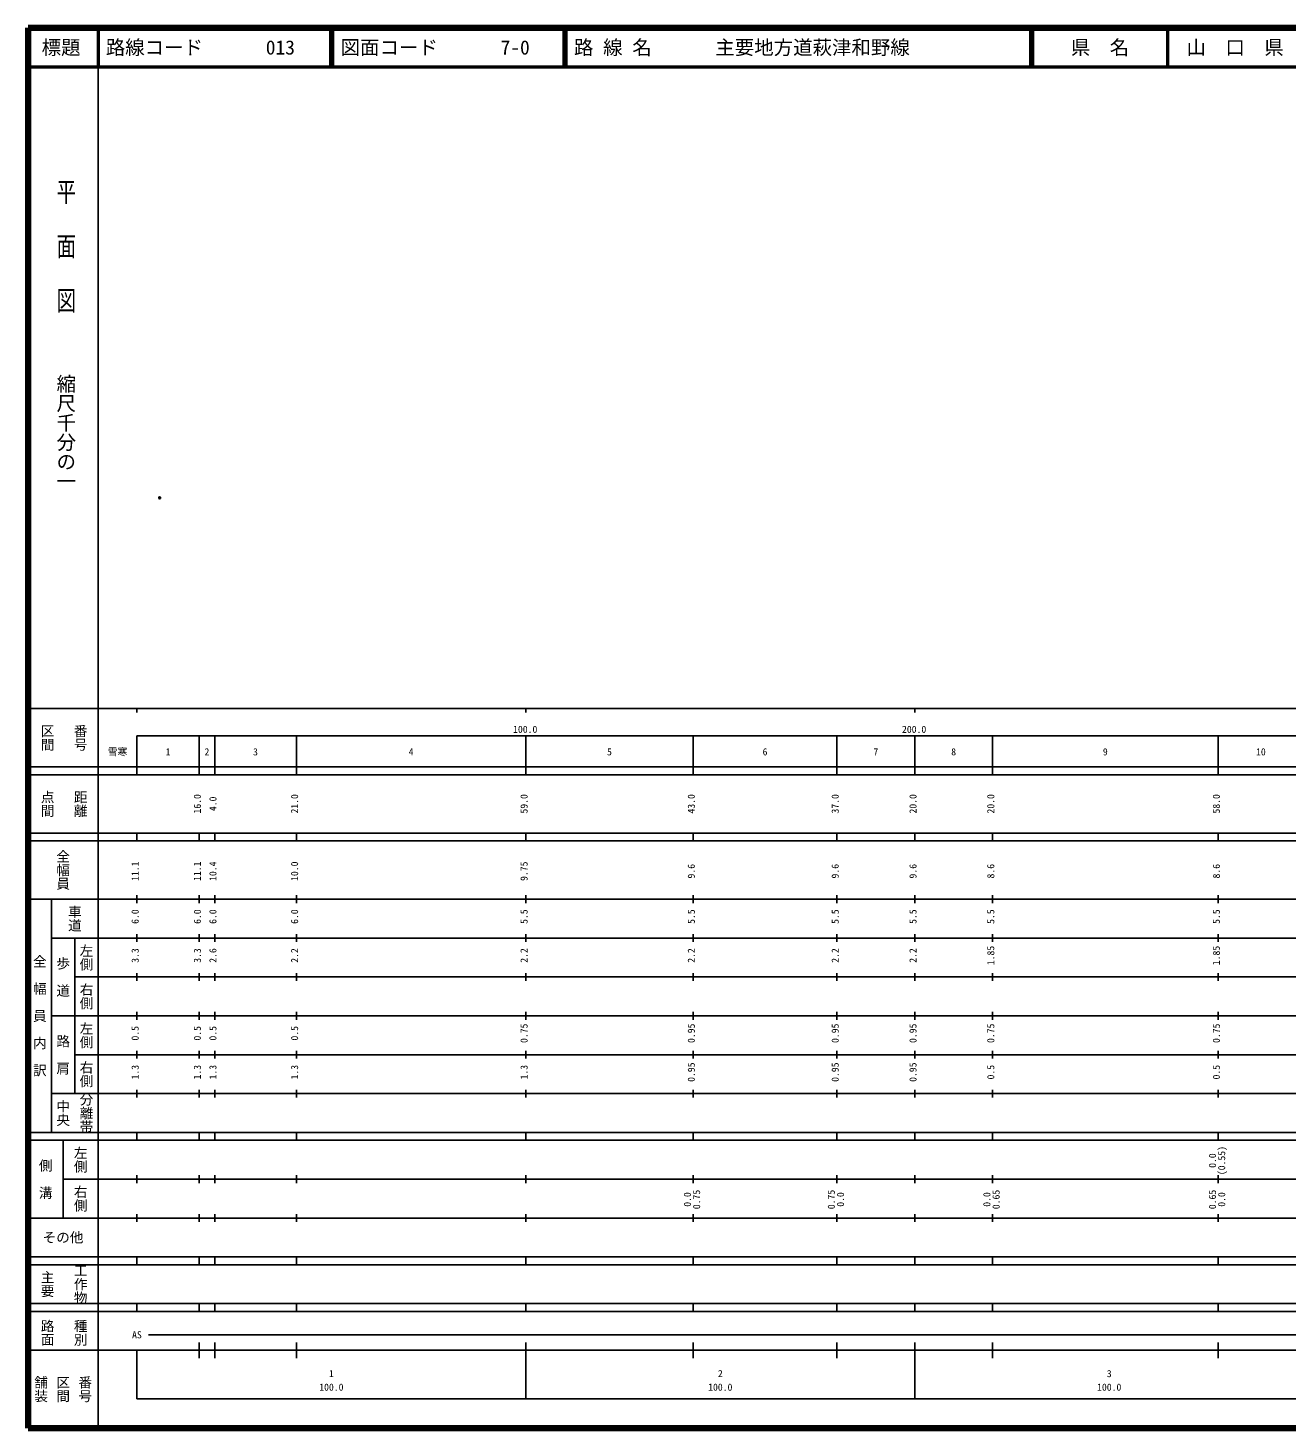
# Model space of a CAD drawing. Units: millimetres on the paper. Extents: x 40 to 680, y 20 to 380.
# Drawn here: x 40 to 363.7, y 20 to 380 of the extents above; entities that cross this region are included whole.
import ezdxf
from ezdxf.enums import TextEntityAlignment as Align

# ---------------------------------------------------------------- set-up
doc = ezdxf.new("R2010")
doc.units = ezdxf.units.MM
doc.header["$PDMODE"] = 32
doc.header["$PDSIZE"] = 0.5
doc.layers.add('M-OTRS', color=6, linetype='Continuous')
doc.layers.add('M-TTL-TXT', color=7, linetype='Continuous')
for name, color, linetype, lineweight in [('M-TTL', 2, 'Continuous', 140), ('M-TTL-BAND', 7, 'Continuous', 25), ('M-TTL-LINE', 7, 'Continuous', 50)]:
    doc.layers.add(name, color=color, linetype=linetype, lineweight=lineweight)
doc.styles.add('@ＭＳ ゴシック', font='')
doc.styles.add('ＭＳ ゴシック', font='')
doc.styles.get('@ＭＳ ゴシック').set_extended_font_data('@MS Gothic')
doc.styles.get('ＭＳ ゴシック').set_extended_font_data('MS Gothic')

msp = doc.modelspace()

# ---------------------------------------------------------------- linework, layer by layer
at = {"layer": 'M-OTRS'}
msp.add_point((73.851, 259.204), dxfattribs=at)
at = {"layer": 'M-TTL'}
for p, q in [((40, 380), (40, 20)), ((680, 380), (40, 380)), ((40, 20), (680, 20))]:
    msp.add_line(p, q, dxfattribs=at)
at = {"layer": 'M-TTL-BAND'}
for p, q in [((58, 370), (58, 20)), ((40, 205), (579, 205)), ((68, 205), (68, 204)), ((168, 205), (168, 204)), ((268, 205), (268, 204)), ((68, 198), (579, 198)), ((68, 198), (68, 188)), ((84, 188), (84, 198)), ((88, 188), (88, 198)), ((109, 188), (109, 198)), ((168, 188), (168, 198)), ((211, 188), (211, 198)), ((248, 188), (248, 198)), ((268, 188), (268, 198)), ((288, 188), (288, 198)), ((346, 188), (346, 198)), ((40, 190), (579, 190)), ((40, 188), (579, 188)), ((40, 173), (579, 173)), ((68, 171), (68, 173)), ((84, 171), (84, 173)), ((88, 171), (88, 173)), ((109, 171), (109, 173)), ((168, 171), (168, 173)), ((211, 171), (211, 173)), ((248, 171), (248, 173)), ((268, 171), (268, 173)), ((288, 171), (288, 173)), ((346, 171), (346, 173)), ((40, 171), (579, 171)), ((40, 156), (579, 156)), ((46, 96), (46, 156)), ((68, 155), (68, 157)), ((84, 155), (84, 157)), ((88, 155), (88, 157)), ((109, 155), (109, 157)), ((168, 155), (168, 157)), ((211, 155), (211, 157)), ((248, 155), (248, 157)), ((268, 155), (268, 157)), ((288, 155), (288, 157)), ((346, 155), (346, 157)), ((46, 146), (579, 146)), ((52, 146), (52, 106)), ((68, 145), (68, 147)), ((84, 145), (84, 147)), ((88, 145), (88, 147)), ((109, 145), (109, 147)), ((168, 145), (168, 147)), ((211, 145), (211, 147)), ((248, 145), (248, 147)), ((268, 145), (268, 147)), ((288, 145), (288, 147)), ((346, 145), (346, 147)), ((68, 135), (68, 137)), ((84, 135), (84, 137)), ((88, 135), (88, 137)), ((109, 135), (109, 137)), ((168, 135), (168, 137)), ((211, 135), (211, 137)), ((248, 135), (248, 137)), ((268, 135), (268, 137)), ((288, 135), (288, 137)), ((346, 135), (346, 137)), ((52, 136), (579, 136)), ((46, 126), (579, 126)), ((68, 125), (68, 127)), ((84, 125), (84, 127)), ((88, 125), (88, 127)), ((109, 125), (109, 127)), ((168, 125), (168, 127)), ((211, 125), (211, 127)), ((248, 125), (248, 127)), ((268, 125), (268, 127)), ((288, 125), (288, 127)), ((346, 125), (346, 127)), ((52, 116), (579, 116)), ((68, 115), (68, 117)), ((84, 115), (84, 117)), ((88, 115), (88, 117)), ((109, 115), (109, 117)), ((168, 115), (168, 117)), ((211, 115), (211, 117)), ((248, 115), (248, 117)), ((268, 115), (268, 117)), ((288, 115), (288, 117)), ((346, 115), (346, 117)), ((46, 106), (579, 106)), ((68, 105), (68, 107)), ((84, 105), (84, 107)), ((88, 105), (88, 107)), ((109, 105), (109, 107)), ((168, 105), (168, 107)), ((211, 105), (211, 107)), ((248, 105), (248, 107)), ((268, 105), (268, 107)), ((288, 105), (288, 107)), ((346, 105), (346, 107)), ((40, 96), (579, 96)), ((40, 94), (579, 94)), ((49, 94), (49, 74)), ((68, 94), (68, 96)), ((84, 94), (84, 96)), ((88, 94), (88, 96)), ((109, 94), (109, 96)), ((168, 94), (168, 96)), ((211, 94), (211, 96)), ((248, 94), (248, 96)), ((268, 94), (268, 96)), ((288, 94), (288, 96)), ((346, 94), (346, 96)), ((49, 84), (579, 84)), ((68, 83), (68, 85)), ((84, 83), (84, 85)), ((88, 83), (88, 85)), ((109, 83), (109, 85)), ((168, 83), (168, 85)), ((211, 83), (211, 85)), ((248, 83), (248, 85)), ((268, 83), (268, 85)), ((288, 83), (288, 85)), ((346, 83), (346, 85)), ((40, 74), (579, 74)), ((68, 73), (68, 75)), ((84, 73), (84, 75)), ((88, 73), (88, 75)), ((109, 73), (109, 75)), ((168, 73), (168, 75)), ((211, 73), (211, 75)), ((248, 73), (248, 75)), ((268, 73), (268, 75)), ((288, 73), (288, 75)), ((346, 73), (346, 75)), ((40, 64), (579, 64)), ((40, 62), (579, 62)), ((68, 62), (68, 64)), ((84, 62), (84, 64)), ((88, 62), (88, 64)), ((109, 62), (109, 64)), ((168, 62), (168, 64)), ((211, 62), (211, 64)), ((248, 62), (248, 64)), ((268, 62), (268, 64)), ((288, 62), (288, 64)), ((346, 62), (346, 64)), ((40, 52), (579, 52)), ((68, 50), (68, 52)), ((84, 50), (84, 52)), ((88, 50), (88, 52)), ((109, 50), (109, 52)), ((168, 50), (168, 52)), ((211, 50), (211, 52)), ((248, 50), (248, 52)), ((268, 50), (268, 52)), ((288, 50), (288, 52)), ((346, 50), (346, 52)), ((40, 50), (579, 50)), ((71, 44), (565, 44)), ((40, 40), (579, 40)), ((68, 40), (68, 27.5)), ((84, 38), (84, 42)), ((88, 38), (88, 42)), ((109, 38), (109, 42)), ((168, 27.5), (168, 42)), ((211, 38), (211, 42)), ((248, 38), (248, 42)), ((268, 27.5), (268, 42)), ((288, 38), (288, 42)), ((346, 38), (346, 42)), ((68, 27.5), (579, 27.5))]:
    msp.add_line(p, q, dxfattribs=at)
at = {"layer": 'M-TTL-LINE'}
for p, q in [((58, 380), (58, 370)), ((117.75, 380), (117.75, 370)), ((118.25, 380), (118.25, 370)), ((177.75, 380), (177.75, 370)), ((178.25, 380), (178.25, 370)), ((297.75, 380), (297.75, 370)), ((298.25, 380), (298.25, 370)), ((333, 380), (333, 370)), ((40, 370), (680, 370))]:
    msp.add_line(p, q, dxfattribs=at)

# ---------------------------------------------------------------- texts
at = {"layer": 'M-TTL-BAND', "style": '@ＭＳ ゴシック', "width": 1.4}
msp.add_text('平  面  図', height=3.666, rotation=270, dxfattribs=at).set_placement((49.777, 306.475), align=Align.MIDDLE_RIGHT)
at = {"layer": 'M-TTL-BAND', "style": '@ＭＳ ゴシック'}
msp.add_text('縮尺千分の一', height=3.666, rotation=270, dxfattribs=at).set_placement((49.777, 261.03), align=Align.MIDDLE_RIGHT)
for s, p in [('区間', (45, 197.5)), ('番号', (53.5, 197.5)), ('点間', (45, 180.5)), ('距離', (53.5, 180.5)), ('全幅員', (49, 163.5)), ('車道', (52, 151)), ('左側', (55, 141)), ('全\u3000幅\u3000員\u3000内\u3000訳', (43, 126)), ('歩\u3000道', (49, 136)), ('右側', (55, 131)), ('左側', (55, 121)), ('路\u3000肩', (49, 116)), ('右側', (55, 111)), ('分離帯', (55, 101)), ('中央', (49, 101)), ('左側', (53.5, 89)), ('側\u3000溝', (44.5, 84)), ('右側', (53.5, 79)), ('工作物', (53.5, 57)), ('主要', (45, 57)), ('路面', (45, 44.5)), ('種別', (53.5, 44.5)), ('舗装', (43.333, 30)), ('区間', (49, 30)), ('番号', (54.667, 30))]:
    msp.add_text(s, height=2.566, rotation=270, dxfattribs=at).set_placement(p, align=Align.MIDDLE_CENTER)
at = {"layer": 'M-TTL-BAND', "style": 'ＭＳ ゴシック'}
for s, p in [('100.0', (167.844, 198.195)), ('200.0', (267.844, 198.195)), ('雪寒', (63.013, 192.405)), ('1', (76, 192.405)), ('2', (86, 192.405)), ('3', (98.5, 192.405)), ('4', (138.5, 192.405)), ('5', (189.5, 192.405)), ('6', (229.5, 192.405)), ('7', (258, 192.405)), ('8', (278, 192.405)), ('9', (317, 192.405)), ('10', (357, 192.405)), ('AS', (68, 42.5)), ('1', (118, 32.523)), ('2', (218, 32.523)), ('3', (318, 32.523)), ('100.0', (118, 29.033)), ('100.0', (218, 29.033)), ('100.0', (318, 29.033))]:
    msp.add_text(s, height=1.833, dxfattribs=at).set_placement(p, align=Align.BOTTOM_CENTER)
for s, p in [('16.0', (85, 180.5)), ('4.0', (89, 180.5)), ('21.0', (110, 180.5)), ('59.0', (169, 180.5)), ('43.0', (212, 180.5)), ('37.0', (249, 180.5)), ('20.0', (269, 180.5)), ('20.0', (289, 180.5)), ('58.0', (347, 180.5)), ('11.1', (69, 163.174)), ('11.1', (85, 163.174)), ('10.4', (89, 163.174)), ('10.0', (110, 163.174)), ('9.75', (169, 163.174)), ('9.6', (212, 163.174)), ('9.6', (249, 163.174)), ('9.6', (269, 163.174)), ('8.6', (289, 163.174)), ('8.6', (347, 163.174)), ('6.0', (69, 151.5)), ('6.0', (85, 151.5)), ('6.0', (89, 151.5)), ('6.0', (110, 151.5)), ('5.5', (169, 151.5)), ('5.5', (212, 151.5)), ('5.5', (249, 151.5)), ('5.5', (269, 151.5)), ('5.5', (289, 151.5)), ('5.5', (347, 151.5)), ('3.3', (69, 141.5)), ('3.3', (85, 141.5)), ('2.6', (89, 141.5)), ('2.2', (110, 141.5)), ('2.2', (169, 141.5)), ('2.2', (212, 141.5)), ('2.2', (249, 141.5)), ('2.2', (269, 141.5)), ('1.85', (289, 141.5)), ('1.85', (347, 141.5)), ('0.5', (69, 121.5)), ('0.5', (85, 121.5)), ('0.5', (89, 121.5)), ('0.5', (110, 121.5)), ('0.75', (169, 121.5)), ('0.95', (212, 121.5)), ('0.95', (249, 121.5)), ('0.95', (269, 121.5)), ('0.75', (289, 121.5)), ('0.75', (347, 121.5)), ('1.3', (69, 111.5)), ('1.3', (85, 111.5)), ('1.3', (89, 111.5)), ('1.3', (110, 111.5)), ('1.3', (169, 111.5)), ('0.95', (212, 111.5)), ('0.95', (249, 111.5)), ('0.95', (269, 111.5)), ('0.5', (289, 111.5)), ('0.5', (347, 111.5)), ('0.0', (346, 88.764)), ('(0.55)', (348.37, 88.764)), ('0.0', (211, 78.764)), ('0.75', (213.37, 78.764)), ('0.75', (248, 78.764)), ('0.0', (250.37, 78.764)), ('0.0', (288, 78.764)), ('0.65', (290.37, 78.764)), ('0.65', (346, 78.764)), ('0.0', (348.37, 78.764))]:
    msp.add_text(s, height=1.833, rotation=90, dxfattribs=at).set_placement(p, align=Align.BOTTOM_CENTER)
msp.add_text('その他', height=2.566, dxfattribs=at).set_placement((49, 69), align=Align.MIDDLE_CENTER)
at = {"layer": 'M-TTL-TXT', "style": 'ＭＳ ゴシック'}
for s, p in [('標題', (48.5, 375)), ('県\u3000名', (315.625, 375)), ('山\u3000口\u3000県', (350.375, 375))]:
    msp.add_text(s, height=3.666, dxfattribs=at).set_placement(p, align=Align.MIDDLE_CENTER)
for s, p in [('路線コード', (60, 375)), ('013', (101.142, 375)), ('図面コード', (120.38, 375)), ('7-0', (161.521, 375)), ('路 線 名', (180.38, 375)), ('主要地方道萩津和野線', (216.734, 375))]:
    msp.add_text(s, height=3.666, dxfattribs=at).set_placement(p, align=Align.MIDDLE_LEFT)

doc.saveas('drawing.dxf')
